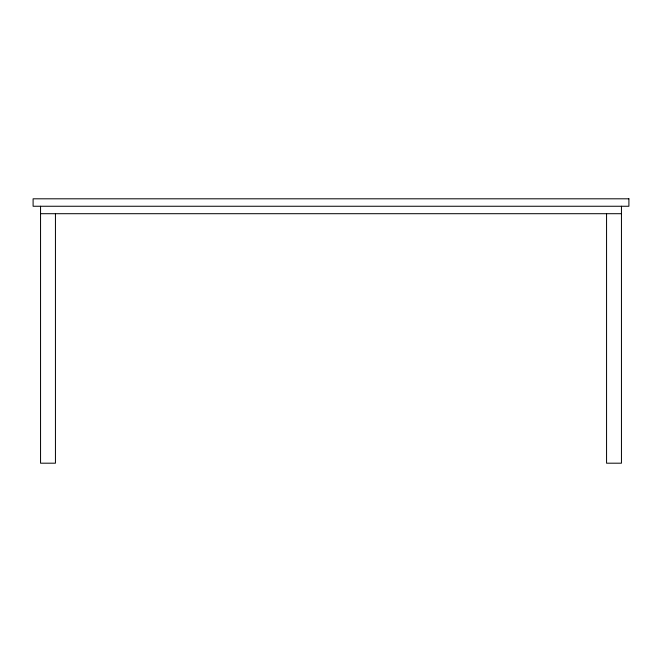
<?xml version="1.0" encoding="UTF-8"?>
<svg xmlns="http://www.w3.org/2000/svg" width="662" height="662" viewBox="0 0 662 662"><rect width="100%" height="100%" fill="white"/><g stroke="black" fill="none" stroke-linecap="round" stroke-linejoin="round"><path stroke-width="0.99" d="M40.547 213.702L621.452 213.702M621.452 206.254L621.452 463.193L606.558 463.193L606.558 213.702M55.443 213.702L55.443 463.193L40.547 463.193L40.547 206.254M628.9 198.807L33.1 198.807L33.1 206.254L628.9 206.254L628.9 198.807"/></g></svg>
